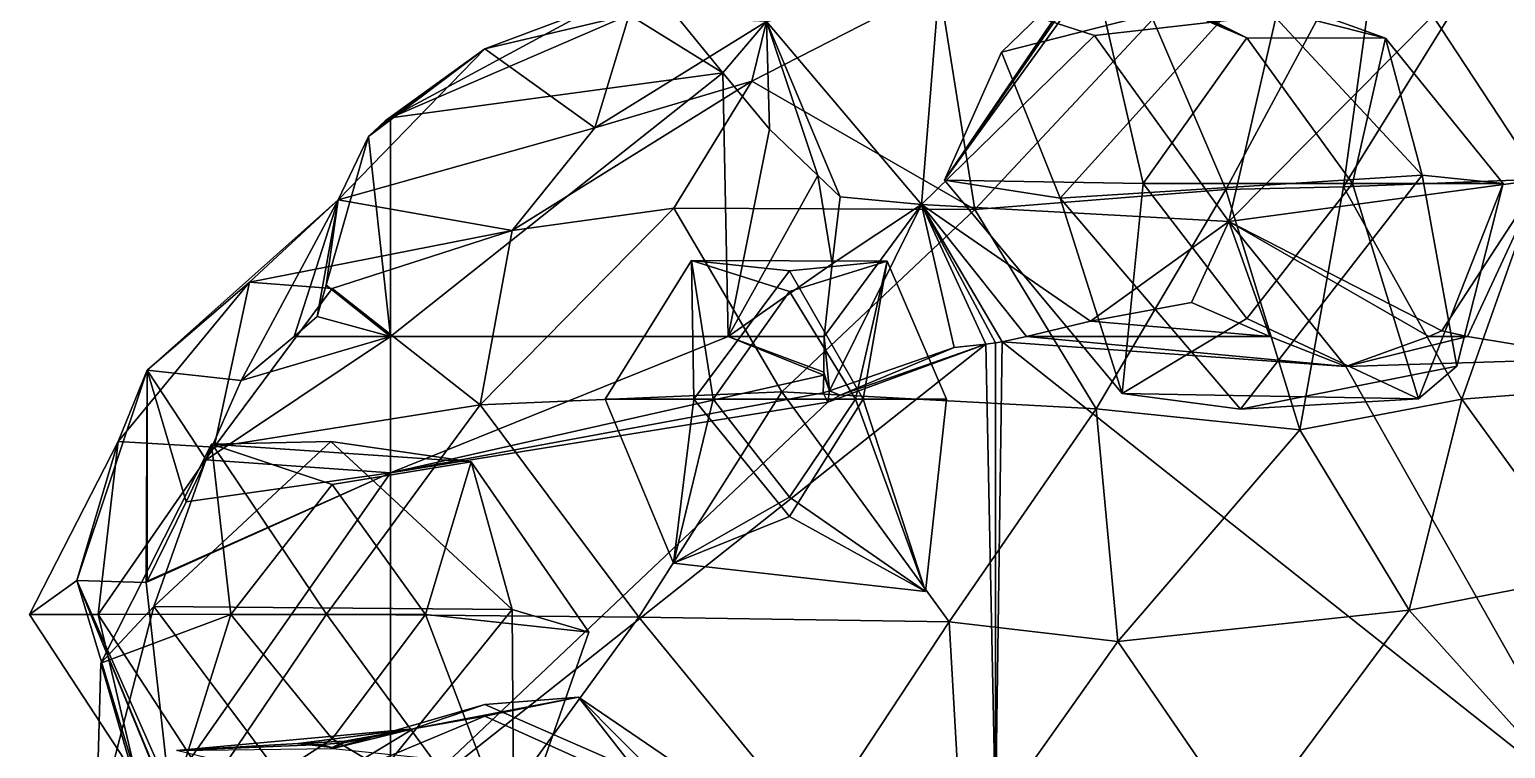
# Model space of a CAD drawing. Extents: x 290095 to 295679, y 4553756 to 4561441.
# Drawn here: x 293990.2 to 294112.1, y 4559394.7 to 4559454.2 of the extents above; entities that cross this region are included whole.
import ezdxf

# ---------------------------------------------------------------- set-up
doc = ezdxf.new("R2010")
doc.units = 0
doc.layers.add('Au_ppm_Pref_-_0_5', color=7, linetype='CONTINUOUS')

msp = doc.modelspace()

# ---------------------------------------------------------------- linework, layer by layer
at = {"layer": 'Au_ppm_Pref_-_0_5'}
for points in [[(294083, 4559455.04, 1913.01), (294089.04, 4559440.97, 1909.97), (294102.07, 4559465.25, 1912.07)], [(294089.04, 4559440.97, 1909.97), (294098.75, 4559441.19, 1905.34), (294102.07, 4559465.25, 1912.07)], [(294112.84, 4559463.92, 1906.08), (294102.07, 4559465.25, 1912.07), (294098.75, 4559441.19, 1905.34)], [(294114.98, 4559441.83, 1902.04), (294112.84, 4559463.92, 1906.08), (294098.75, 4559441.19, 1905.34)], [(294077.65, 4559459.28, 1876.58), (294078.05, 4559459.47, 1876.84), (294065.78, 4559441.74, 1876.82)], [(294065.78, 4559441.74, 1876.82), (294078.05, 4559459.47, 1876.84), (294078.17, 4559458.89, 1876.96)], [(294065.78, 4559441.74, 1876.82), (294070.49, 4559452.32, 1870.89), (294077.65, 4559459.28, 1876.58)], [(294078.17, 4559458.89, 1876.96), (294082.2, 4559441.46, 1880.87), (294065.78, 4559441.74, 1876.82)], [(294090.96, 4559457.55, 1870.97), (294077.65, 4559459.28, 1876.58), (294070.49, 4559452.32, 1870.89)], [(294090.77, 4559453.5, 1880.84), (294078.17, 4559458.89, 1876.96), (294078.44, 4559459.28, 1876.95)], [(294090.77, 4559453.5, 1880.84), (294082.2, 4559441.46, 1880.87), (294078.17, 4559458.89, 1876.96)], [(294079.31, 4559459.28, 1876.83), (294090.77, 4559453.5, 1880.84), (294078.44, 4559459.28, 1876.95)], [(294079.31, 4559459.28, 1876.83), (294102.22, 4559453.49, 1875.44), (294090.77, 4559453.5, 1880.84)], [(294079.31, 4559459.28, 1876.83), (294090.96, 4559457.55, 1870.97), (294102.22, 4559453.49, 1875.44)], [(294068.28, 4559439.3, 1913.26), (294065.34, 4559457.87, 1918.4), (294049.86, 4559449.92, 1917.05)], [(294049.86, 4559449.92, 1917.05), (294065.34, 4559457.87, 1918.4), (294051.07, 4559454.87, 1923.77)], [(294063.87, 4559439.74, 1923.53), (294051.07, 4559454.87, 1923.77), (294065.34, 4559457.87, 1918.4)], [(294063.87, 4559439.74, 1923.53), (294065.34, 4559457.87, 1918.4), (294078.17, 4559453.71, 1922.49)], [(294068.28, 4559439.3, 1913.26), (294083, 4559455.04, 1913.01), (294065.34, 4559457.87, 1918.4)], [(294065.34, 4559457.87, 1918.4), (294093.23, 4559455.4, 1917.37), (294078.17, 4559453.71, 1922.49)], [(294090.96, 4559457.55, 1870.97), (294070.49, 4559452.32, 1870.89), (294075.35, 4559440.24, 1869.11)], [(294075.35, 4559440.24, 1869.11), (294105.26, 4559442.15, 1869.48), (294090.96, 4559457.55, 1870.97)], [(294102.22, 4559453.49, 1875.44), (294090.96, 4559457.55, 1870.97), (294105.26, 4559442.15, 1869.48)], [(294115.04, 4559441.8, 1922), (294106.14, 4559455.33, 1921.72), (294127.88, 4559458.12, 1922.37)], [(294042.41, 4559456.82, 1929.41), (294047.47, 4559450.62, 1928.7), (294039.73, 4559455.41, 1929.44)], [(294051.07, 4559454.87, 1923.77), (294047.47, 4559450.62, 1928.7), (294042.41, 4559456.82, 1929.41)], [(294036.9, 4559456.01, 1929.63), (294039.73, 4559455.41, 1929.44), (294020, 4559446.9, 1929.82)], [(294036.9, 4559456.01, 1929.63), (294020, 4559446.9, 1929.82), (294027.78, 4559452.59, 1926.57)], [(294039.73, 4559455.41, 1929.44), (294047.47, 4559450.62, 1928.7), (294020, 4559446.9, 1929.82)], [(294039.73, 4559455.41, 1929.44), (294036.9, 4559456.01, 1929.63), (294027.78, 4559452.59, 1926.57)], [(294039.73, 4559455.41, 1929.44), (294027.78, 4559452.59, 1926.57), (294036.87, 4559446.07, 1922.84)], [(294051.07, 4559454.87, 1923.77), (294039.73, 4559455.41, 1929.44), (294036.87, 4559446.07, 1922.84)], [(294093.23, 4559455.4, 1917.37), (294089.28, 4559438.33, 1923.05), (294078.17, 4559453.71, 1922.49)], [(294089.28, 4559438.33, 1923.05), (294093.23, 4559455.4, 1917.37), (294106.14, 4559455.33, 1921.72)], [(294089.28, 4559438.33, 1923.05), (294106.14, 4559455.33, 1921.72), (294115.04, 4559441.8, 1922)], [(294036.87, 4559446.07, 1922.84), (294049.86, 4559449.92, 1917.05), (294051.07, 4559454.87, 1923.77)], [(294051.07, 4559454.87, 1923.77), (294051.32, 4559445.96, 1928.12), (294047.47, 4559450.62, 1928.7)], [(294051.07, 4559454.87, 1923.77), (294055.31, 4559442.12, 1927.6), (294051.32, 4559445.96, 1928.12)], [(294051.07, 4559454.87, 1923.77), (294057.15, 4559440.36, 1927.37), (294055.31, 4559442.12, 1927.6)], [(294063.87, 4559439.74, 1923.53), (294057.15, 4559440.36, 1927.37), (294051.07, 4559454.87, 1923.77)], [(294068.28, 4559439.3, 1913.26), (294089.04, 4559440.97, 1909.97), (294083, 4559455.04, 1913.01)], [(294063.87, 4559439.74, 1923.53), (294078.17, 4559453.71, 1922.49), (294089.28, 4559438.33, 1923.05)], [(294099.5, 4559441.46, 1880.94), (294082.2, 4559441.46, 1880.87), (294090.77, 4559453.5, 1880.84)], [(294102.22, 4559453.49, 1875.44), (294099.5, 4559441.46, 1880.94), (294090.77, 4559453.5, 1880.84)], [(294102.22, 4559453.49, 1875.44), (294111.96, 4559441.46, 1875.72), (294099.5, 4559441.46, 1880.94)], [(294102.22, 4559453.49, 1875.44), (294105.26, 4559442.15, 1869.48), (294111.96, 4559441.46, 1875.72)], [(294027.78, 4559452.59, 1926.57), (294018.17, 4559445.34, 1929.79), (294015.67, 4559440.1, 1924.53)], [(294015.67, 4559440.1, 1924.53), (294036.87, 4559446.07, 1922.84), (294027.78, 4559452.59, 1926.57)], [(294027.78, 4559452.59, 1926.57), (294019.54, 4559446.65, 1929.83), (294018.17, 4559445.34, 1929.79)], [(294020, 4559446.9, 1929.82), (294019.54, 4559446.65, 1929.83), (294027.78, 4559452.59, 1926.57)], [(294075.35, 4559440.24, 1869.11), (294070.49, 4559452.32, 1870.89), (294065.78, 4559441.74, 1876.82)], [(294047.47, 4559450.62, 1928.7), (294020, 4559428.82, 1928.49), (294020, 4559446.9, 1929.82)], [(294047.9, 4559428.82, 1926.97), (294020, 4559428.82, 1928.49), (294047.47, 4559450.62, 1928.7)], [(294047.9, 4559428.82, 1926.97), (294047.47, 4559450.62, 1928.7), (294051.32, 4559445.96, 1928.12)], [(294043.4, 4559439.43, 1914.57), (294049.86, 4559449.92, 1917.05), (294030.05, 4559437.57, 1918.85)], [(294030.05, 4559437.57, 1918.85), (294049.86, 4559449.92, 1917.05), (294036.87, 4559446.07, 1922.84)], [(294043.4, 4559439.43, 1914.57), (294068.28, 4559439.3, 1913.26), (294049.86, 4559449.92, 1917.05)], [(294020, 4559446.9, 1929.82), (294018.17, 4559445.34, 1929.79), (294019.54, 4559446.65, 1929.83)], [(294020, 4559446.9, 1929.82), (294020, 4559428.82, 1928.49), (294018.17, 4559445.34, 1929.79)], [(294020, 4559428.82, 1928.49), (294014.67, 4559433.05, 1929.04), (294018.17, 4559445.34, 1929.79)], [(294014.67, 4559433.05, 1929.04), (294015.67, 4559440.1, 1924.53), (294018.17, 4559445.34, 1929.79)], [(294030.05, 4559437.57, 1918.85), (294036.87, 4559446.07, 1922.84), (294015.67, 4559440.1, 1924.53)], [(294047.9, 4559428.82, 1926.97), (294051.32, 4559445.96, 1928.12), (294055.31, 4559442.12, 1927.6)], [(294047.9, 4559428.82, 1926.97), (294055.31, 4559442.12, 1927.6), (294056.51, 4559434.83, 1926.97)], [(294057.15, 4559440.36, 1927.37), (294056.51, 4559434.83, 1926.97), (294055.31, 4559442.12, 1927.6)], [(294075.35, 4559440.24, 1869.11), (294065.78, 4559441.74, 1876.82), (294080.47, 4559424.11, 1876.42)], [(294080.47, 4559424.11, 1876.42), (294065.78, 4559441.74, 1876.82), (294082.2, 4559441.46, 1880.87)], [(294090.24, 4559422.79, 1870.41), (294105.26, 4559442.15, 1869.48), (294075.35, 4559440.24, 1869.11)], [(294089.28, 4559438.33, 1923.05), (294115.04, 4559441.8, 1922), (294106.89, 4559429.29, 1922.51)], [(294105.26, 4559442.15, 1869.48), (294090.24, 4559422.79, 1870.41), (294108.12, 4559426.37, 1870.89)], [(294098.75, 4559441.19, 1905.34), (294108.54, 4559423.64, 1903.02), (294114.98, 4559441.83, 1902.04)], [(294105.26, 4559442.15, 1869.48), (294108.12, 4559426.37, 1870.89), (294111.96, 4559441.46, 1875.72)], [(294115.04, 4559441.8, 1922), (294109.02, 4559428.82, 1922.27), (294106.89, 4559429.29, 1922.51)], [(294108.54, 4559423.64, 1903.02), (294125.93, 4559424.98, 1902.27), (294114.98, 4559441.83, 1902.04)], [(294115.04, 4559441.8, 1922), (294120, 4559426.98, 1921.06), (294109.02, 4559428.82, 1922.27)], [(294068.28, 4559439.3, 1913.26), (294078.31, 4559422.84, 1910.28), (294089.04, 4559440.97, 1909.97)], [(294078.31, 4559422.84, 1910.28), (294095.16, 4559421.08, 1908.17), (294089.04, 4559440.97, 1909.97)], [(294080.47, 4559424.11, 1876.42), (294082.2, 4559441.46, 1880.87), (294090.77, 4559430.31, 1880.54)], [(294090.77, 4559430.31, 1880.54), (294082.2, 4559441.46, 1880.87), (294099.5, 4559441.46, 1880.94)], [(294089.04, 4559440.97, 1909.97), (294095.16, 4559421.08, 1908.17), (294098.75, 4559441.19, 1905.34)], [(294099.5, 4559441.46, 1880.94), (294104.96, 4559423.66, 1876.8), (294090.77, 4559430.31, 1880.54)], [(294108.54, 4559423.64, 1903.02), (294098.75, 4559441.19, 1905.34), (294095.16, 4559421.08, 1908.17)], [(294111.96, 4559441.46, 1875.72), (294104.96, 4559423.66, 1876.8), (294099.5, 4559441.46, 1880.94)], [(294111.96, 4559441.46, 1875.72), (294108.12, 4559426.37, 1870.89), (294104.96, 4559423.66, 1876.8)], [(294007.66, 4559425.17, 1928.58), (293999.87, 4559426.04, 1924.23), (294015.67, 4559440.1, 1924.53)], [(293999.87, 4559426.04, 1924.23), (294008.34, 4559433.31, 1918.4), (294015.67, 4559440.1, 1924.53)], [(294007.66, 4559425.17, 1928.58), (294015.67, 4559440.1, 1924.53), (294012.02, 4559428.82, 1928.79)], [(294030.05, 4559437.57, 1918.85), (294015.67, 4559440.1, 1924.53), (294008.34, 4559433.31, 1918.4)], [(294012.02, 4559428.82, 1928.79), (294015.67, 4559440.1, 1924.53), (294013.93, 4559430.46, 1928.86)], [(294013.93, 4559430.46, 1928.86), (294015.67, 4559440.1, 1924.53), (294014.67, 4559433.05, 1929.04)], [(294043.4, 4559439.43, 1914.57), (294030.05, 4559437.57, 1918.85), (294027.39, 4559423.15, 1913.16)], [(294043.4, 4559439.43, 1914.57), (294027.39, 4559423.15, 1913.16), (294052.35, 4559424.24, 1912.26)], [(294043.4, 4559439.43, 1914.57), (294052.35, 4559424.24, 1912.26), (294068.28, 4559439.3, 1913.26)], [(294068.28, 4559439.3, 1913.26), (294052.35, 4559424.24, 1912.26), (294078.31, 4559422.84, 1910.28)], [(294056.27, 4559424.31, 1925.67), (294055.83, 4559428.82, 1926.54), (294063.87, 4559439.74, 1923.53)], [(294055.83, 4559428.82, 1926.54), (294056.51, 4559434.83, 1926.97), (294063.87, 4559439.74, 1923.53)], [(294066.59, 4559427.89, 1925.82), (294056.27, 4559424.31, 1925.67), (294063.87, 4559439.74, 1923.53)], [(294063.87, 4559439.74, 1923.53), (294056.51, 4559434.83, 1926.97), (294057.15, 4559440.36, 1927.37)], [(294066.59, 4559427.89, 1925.82), (294063.87, 4559439.74, 1923.53), (294069.19, 4559428.17, 1925.72)], [(294069.19, 4559428.17, 1925.72), (294063.87, 4559439.74, 1923.53), (294070, 4559428.28, 1925.68)], [(294070, 4559428.28, 1925.68), (294063.87, 4559439.74, 1923.53), (294070.56, 4559428.37, 1925.66)], [(294072.57, 4559428.82, 1925.53), (294063.87, 4559439.74, 1923.53), (294077.84, 4559430.08, 1925.19)], [(294070.56, 4559428.37, 1925.66), (294063.87, 4559439.74, 1923.53), (294072.57, 4559428.82, 1925.53)], [(294077.84, 4559430.08, 1925.19), (294063.87, 4559439.74, 1923.53), (294089.28, 4559438.33, 1923.05)], [(294080.47, 4559424.11, 1876.42), (294090.24, 4559422.79, 1870.41), (294075.35, 4559440.24, 1869.11)], [(294086.2, 4559431.62, 1924.6), (294077.84, 4559430.08, 1925.19), (294089.28, 4559438.33, 1923.05)], [(294089.28, 4559438.33, 1923.05), (294092.67, 4559428.82, 1923.73), (294086.2, 4559431.62, 1924.6)], [(294089.28, 4559438.33, 1923.05), (294098.95, 4559426.34, 1922.86), (294092.67, 4559428.82, 1923.73)], [(294105.81, 4559428.82, 1922.56), (294089.28, 4559438.33, 1923.05), (294106.89, 4559429.29, 1922.51)], [(294098.95, 4559426.34, 1922.86), (294089.28, 4559438.33, 1923.05), (294105.81, 4559428.82, 1922.56)], [(294030.05, 4559437.57, 1918.85), (294008.34, 4559433.31, 1918.4), (294015.18, 4559432.79, 1915.35)], [(294030.05, 4559437.57, 1918.85), (294015.18, 4559432.79, 1915.35), (294027.39, 4559423.15, 1913.16)], [(294037.73, 4559423.64, 1853.07), (294044.87, 4559435.1, 1853.07), (294046.65, 4559423.64, 1856.05)], [(294044.87, 4559435.1, 1853.07), (294037.73, 4559423.64, 1853.07), (294045.07, 4559423.64, 1849.34)], [(294044.87, 4559435.1, 1853.07), (294052.97, 4559432.54, 1856.03), (294046.65, 4559423.64, 1856.05)], [(294044.87, 4559435.1, 1853.07), (294061.03, 4559435.03, 1853.07), (294052.97, 4559432.54, 1856.03)], [(294044.87, 4559435.1, 1853.07), (294045.07, 4559423.64, 1849.34), (294052.97, 4559434.24, 1849.54)], [(294061.03, 4559435.03, 1853.07), (294044.87, 4559435.1, 1853.07), (294052.97, 4559434.24, 1849.54)], [(294047.9, 4559428.82, 1926.97), (294056.51, 4559434.83, 1926.97), (294055.83, 4559428.82, 1926.54)], [(294058.42, 4559423.64, 1855.64), (294052.97, 4559432.54, 1856.03), (294061.03, 4559435.03, 1853.07)], [(294061.03, 4559435.03, 1853.07), (294052.97, 4559434.24, 1849.54), (294059.06, 4559423.64, 1850.2)], [(294058.42, 4559423.64, 1855.64), (294061.03, 4559435.03, 1853.07), (294065.96, 4559423.64, 1853.07)], [(294065.96, 4559423.64, 1853.07), (294061.03, 4559435.03, 1853.07), (294059.06, 4559423.64, 1850.2)], [(293997.48, 4559420.13, 1918.4), (294008.34, 4559433.31, 1918.4), (293999.87, 4559426.04, 1924.23)], [(294008.34, 4559433.31, 1918.4), (293997.48, 4559420.13, 1918.4), (294005.41, 4559419.67, 1915.12)], [(294008.34, 4559433.31, 1918.4), (294005.41, 4559419.67, 1915.12), (294015.18, 4559432.79, 1915.35)], [(294052.97, 4559434.24, 1849.54), (294045.07, 4559423.64, 1849.34), (294059.06, 4559423.64, 1850.2)], [(294027.39, 4559423.15, 1913.16), (294015.18, 4559432.79, 1915.35), (294005.41, 4559419.67, 1915.12)], [(294013.93, 4559430.46, 1928.86), (294014.67, 4559433.05, 1929.04), (294020, 4559428.82, 1928.49)], [(294058.42, 4559423.64, 1855.64), (294046.65, 4559423.64, 1856.05), (294052.97, 4559432.54, 1856.03)], [(294077.84, 4559430.08, 1925.19), (294086.2, 4559431.62, 1924.6), (294092.67, 4559428.82, 1923.73)], [(294012.02, 4559428.82, 1928.79), (294013.93, 4559430.46, 1928.86), (294020, 4559428.82, 1928.49)], [(294077.84, 4559430.08, 1925.19), (294092.67, 4559428.82, 1923.73), (294072.57, 4559428.82, 1925.53)], [(294090.77, 4559430.31, 1880.54), (294104.96, 4559423.66, 1876.8), (294080.47, 4559424.11, 1876.42)], [(294007.66, 4559425.17, 1928.58), (294020, 4559428.82, 1928.49), (294004.77, 4559418.6, 1928.03)], [(294004.77, 4559418.6, 1928.03), (294020, 4559428.82, 1928.49), (294020, 4559417.54, 1926.97)], [(294012.02, 4559428.82, 1928.79), (294020, 4559428.82, 1928.49), (294007.66, 4559425.17, 1928.58)], [(294047.9, 4559428.82, 1926.97), (294055.81, 4559425.62, 1926.1), (294020, 4559417.54, 1926.97)], [(294020, 4559417.54, 1926.97), (294020, 4559428.82, 1928.49), (294047.9, 4559428.82, 1926.97)], [(294047.9, 4559428.82, 1926.97), (294055.82, 4559425.86, 1926.14), (294055.81, 4559425.62, 1926.1)], [(294047.9, 4559428.82, 1926.97), (294055.83, 4559428.82, 1926.54), (294055.82, 4559425.86, 1926.14)], [(294055.82, 4559425.86, 1926.14), (294055.83, 4559428.82, 1926.54), (294056.27, 4559424.31, 1925.67)], [(294070, 4559428.28, 1925.68), (294070, 4559389.13, 1919.98), (294069.19, 4559428.17, 1925.72)], [(294070.56, 4559428.37, 1925.66), (294070, 4559389.13, 1919.98), (294070, 4559428.28, 1925.68)], [(294120, 4559389.13, 1916.34), (294070, 4559389.13, 1919.98), (294070.56, 4559428.37, 1925.66)], [(294070.56, 4559428.37, 1925.66), (294072.57, 4559428.82, 1925.53), (294098.95, 4559426.34, 1922.86)], [(294070.56, 4559428.37, 1925.66), (294098.95, 4559426.34, 1922.86), (294120, 4559389.13, 1916.34)], [(294072.57, 4559428.82, 1925.53), (294092.67, 4559428.82, 1923.73), (294098.95, 4559426.34, 1922.86)], [(294098.95, 4559426.34, 1922.86), (294109.02, 4559428.82, 1922.27), (294120, 4559426.98, 1921.06)], [(294098.95, 4559426.34, 1922.86), (294105.81, 4559428.82, 1922.56), (294109.02, 4559428.82, 1922.27)], [(294106.89, 4559429.29, 1922.51), (294109.02, 4559428.82, 1922.27), (294105.81, 4559428.82, 1922.56)], [(294069.19, 4559428.17, 1925.72), (294020, 4559389.13, 1923.13), (294056.13, 4559423.37, 1925.78)], [(294070, 4559389.13, 1919.98), (294020, 4559389.13, 1923.13), (294069.19, 4559428.17, 1925.72)], [(294057.17, 4559423.95, 1925.8), (294069.19, 4559428.17, 1925.72), (294056.13, 4559423.37, 1925.78)], [(294057.17, 4559423.95, 1925.8), (294056.27, 4559424.31, 1925.67), (294066.59, 4559427.89, 1925.82)], [(294057.17, 4559423.95, 1925.8), (294066.59, 4559427.89, 1925.82), (294069.19, 4559428.17, 1925.72)], [(293994.06, 4559408.62, 1923.88), (293999.87, 4559426.04, 1924.23), (293999.81, 4559408.46, 1926.96)], [(293994.06, 4559408.62, 1923.88), (293997.48, 4559420.13, 1918.4), (293999.87, 4559426.04, 1924.23)], [(293999.81, 4559408.46, 1926.96), (293999.87, 4559426.04, 1924.23), (293999.87, 4559408.58, 1926.97)], [(293999.87, 4559426.04, 1924.23), (294007.66, 4559425.17, 1928.58), (294004.77, 4559418.6, 1928.03)], [(293999.87, 4559426.04, 1924.23), (294004.77, 4559418.6, 1928.03), (294003.11, 4559415.14, 1927.66)], [(293999.87, 4559408.58, 1926.97), (293999.87, 4559426.04, 1924.23), (294003.11, 4559415.14, 1927.66)], [(294056.27, 4559424.31, 1925.67), (294055.81, 4559425.62, 1926.1), (294055.82, 4559425.86, 1926.14)], [(294108.12, 4559426.37, 1870.89), (294090.24, 4559422.79, 1870.41), (294104.96, 4559423.66, 1876.8)], [(294098.95, 4559426.34, 1922.86), (294120, 4559426.98, 1921.06), (294120, 4559389.13, 1916.34)], [(294055.81, 4559425.62, 1926.1), (294055.74, 4559424.16, 1925.91), (294020, 4559417.54, 1926.97)], [(294055.81, 4559425.62, 1926.1), (294056.27, 4559424.31, 1925.67), (294055.74, 4559424.16, 1925.91)], [(294108.54, 4559423.64, 1903.02), (294119.09, 4559409.08, 1903.14), (294125.93, 4559424.98, 1902.27)], [(294055.74, 4559424.16, 1925.91), (294056.13, 4559423.37, 1925.78), (294020, 4559417.54, 1926.97)], [(294040.52, 4559405.6, 1912.52), (294052.35, 4559424.24, 1912.26), (294027.39, 4559423.15, 1913.16)], [(294043.38, 4559410.07, 1853.07), (294037.73, 4559423.64, 1853.07), (294046.65, 4559423.64, 1856.05)], [(294037.73, 4559423.64, 1853.07), (294043.38, 4559410.07, 1853.07), (294045.07, 4559423.64, 1849.34)], [(294066.17, 4559405.21, 1910.48), (294052.35, 4559424.24, 1912.26), (294040.52, 4559405.6, 1912.52)], [(294043.38, 4559410.07, 1853.07), (294046.65, 4559423.64, 1856.05), (294052.97, 4559415.52, 1855.78)], [(294043.38, 4559410.07, 1853.07), (294052.97, 4559413.92, 1849.83), (294045.07, 4559423.64, 1849.34)], [(294059.06, 4559423.64, 1850.2), (294045.07, 4559423.64, 1849.34), (294052.97, 4559413.92, 1849.83)], [(294058.42, 4559423.64, 1855.64), (294052.97, 4559415.52, 1855.78), (294046.65, 4559423.64, 1856.05)], [(294052.35, 4559424.24, 1912.26), (294066.17, 4559405.21, 1910.48), (294078.31, 4559422.84, 1910.28)], [(294058.42, 4559423.64, 1855.64), (294064.22, 4559407.73, 1853.07), (294052.97, 4559415.52, 1855.78)], [(294064.22, 4559407.73, 1853.07), (294059.06, 4559423.64, 1850.2), (294052.97, 4559413.92, 1849.83)], [(294056.27, 4559424.31, 1925.67), (294056.13, 4559423.37, 1925.78), (294055.74, 4559424.16, 1925.91)], [(294056.27, 4559424.31, 1925.67), (294057.17, 4559423.95, 1925.8), (294056.13, 4559423.37, 1925.78)], [(294058.42, 4559423.64, 1855.64), (294065.96, 4559423.64, 1853.07), (294064.22, 4559407.73, 1853.07)], [(294064.22, 4559407.73, 1853.07), (294065.96, 4559423.64, 1853.07), (294059.06, 4559423.64, 1850.2)], [(294104.96, 4559423.66, 1876.8), (294090.24, 4559422.79, 1870.41), (294080.47, 4559424.11, 1876.42)], [(294108.54, 4559423.64, 1903.02), (294095.16, 4559421.08, 1908.17), (294104.18, 4559406.19, 1907.03)], [(294108.54, 4559423.64, 1903.02), (294104.18, 4559406.19, 1907.03), (294119.09, 4559409.08, 1903.14)], [(294014.69, 4559405.84, 1914.09), (294027.39, 4559423.15, 1913.16), (294005.41, 4559419.67, 1915.12)], [(294014.69, 4559405.84, 1914.09), (294040.52, 4559405.6, 1912.52), (294027.39, 4559423.15, 1913.16)], [(294056.13, 4559423.37, 1925.78), (294020, 4559389.13, 1923.13), (294020, 4559417.54, 1926.97)], [(294066.17, 4559405.21, 1910.48), (294080.1, 4559403.6, 1908.17), (294078.31, 4559422.84, 1910.28)], [(294095.16, 4559421.08, 1908.17), (294078.31, 4559422.84, 1910.28), (294080.1, 4559403.6, 1908.17)], [(294104.18, 4559406.19, 1907.03), (294095.16, 4559421.08, 1908.17), (294080.1, 4559403.6, 1908.17)], [(293990.16, 4559405.82, 1918.4), (293997.48, 4559420.13, 1918.4), (293994.06, 4559408.62, 1923.88)], [(293997.48, 4559420.13, 1918.4), (293990.16, 4559405.82, 1918.4), (293995.83, 4559405.82, 1915.22)], [(294005.41, 4559419.67, 1915.12), (293997.48, 4559420.13, 1918.4), (293995.83, 4559405.82, 1915.22)], [(294005.21, 4559419.91, 1876.83), (294000.44, 4559406.49, 1882.97), (293996.06, 4559401.8, 1876.83)], [(294005.21, 4559419.91, 1876.83), (293996.06, 4559401.8, 1876.83), (294006.79, 4559405.82, 1872.88)], [(294030.06, 4559406.22, 1883.83), (294000.44, 4559406.49, 1882.97), (294015.05, 4559420.12, 1882.59)], [(294015.05, 4559420.12, 1882.59), (294000.44, 4559406.49, 1882.97), (294005.21, 4559419.91, 1876.83)], [(294005.21, 4559419.91, 1876.83), (294026.67, 4559418.44, 1878.04), (294015.05, 4559420.12, 1882.59)], [(294005.21, 4559419.91, 1876.83), (294006.79, 4559405.82, 1872.88), (294015.18, 4559416.57, 1873.24)], [(294026.67, 4559418.44, 1878.04), (294005.21, 4559419.91, 1876.83), (294015.18, 4559416.57, 1873.24)], [(294030.06, 4559406.22, 1883.83), (294015.05, 4559420.12, 1882.59), (294026.67, 4559418.44, 1878.04)], [(294014.69, 4559405.84, 1914.09), (294005.41, 4559419.67, 1915.12), (293995.83, 4559405.82, 1915.22)], [(294003.11, 4559415.14, 1927.66), (294004.77, 4559418.6, 1928.03), (294020, 4559417.54, 1926.97)], [(294001.7, 4559391.38, 1924.53), (293999.81, 4559408.46, 1926.96), (294020, 4559417.54, 1926.97)], [(294020, 4559417.54, 1926.97), (293999.81, 4559408.46, 1926.96), (293999.87, 4559408.58, 1926.97)], [(293999.87, 4559408.58, 1926.97), (294003.11, 4559415.14, 1927.66), (294020, 4559417.54, 1926.97)], [(294020, 4559389.13, 1923.13), (294001.7, 4559391.38, 1924.53), (294020, 4559417.54, 1926.97)], [(294026.67, 4559418.44, 1878.04), (294015.18, 4559416.57, 1873.24), (294022.89, 4559405.82, 1873.19)], [(294036.39, 4559404.35, 1877.58), (294026.67, 4559418.44, 1878.04), (294022.89, 4559405.82, 1873.19)], [(294036.39, 4559404.35, 1877.58), (294030.06, 4559406.22, 1883.83), (294026.67, 4559418.44, 1878.04)], [(294015.18, 4559416.57, 1873.24), (294006.79, 4559405.82, 1872.88), (294022.89, 4559405.82, 1873.19)], [(294064.22, 4559407.73, 1853.07), (294043.38, 4559410.07, 1853.07), (294052.97, 4559415.52, 1855.78)], [(294043.38, 4559410.07, 1853.07), (294064.22, 4559407.73, 1853.07), (294052.97, 4559413.92, 1849.83)], [(294104.18, 4559406.19, 1907.03), (294117.8, 4559391.02, 1907.39), (294119.09, 4559409.08, 1903.14)], [(293999.02, 4559392.27, 1918.4), (293990.16, 4559405.82, 1918.4), (293994.06, 4559408.62, 1923.88)], [(294002.03, 4559389.35, 1924.31), (294002.12, 4559389.13, 1924.28), (293994.06, 4559408.62, 1923.88)], [(293994.06, 4559408.62, 1923.88), (294002.12, 4559389.13, 1924.28), (294002.47, 4559388.15, 1924.15)], [(293994.06, 4559408.62, 1923.88), (294002.47, 4559388.15, 1924.15), (293999.02, 4559392.27, 1918.4)], [(293994.06, 4559408.62, 1923.88), (294001.7, 4559391.38, 1924.53), (294002.03, 4559389.35, 1924.31)], [(293994.06, 4559408.62, 1923.88), (293999.81, 4559408.46, 1926.96), (294001.7, 4559391.38, 1924.53)], [(293996.06, 4559401.8, 1876.83), (294000.44, 4559406.49, 1882.97), (293995.66, 4559388.01, 1880.09)], [(294000.44, 4559406.49, 1882.97), (294014.78, 4559387.26, 1882.96), (293995.66, 4559388.01, 1880.09)], [(294000.44, 4559406.49, 1882.97), (294030.06, 4559406.22, 1883.83), (294014.78, 4559387.26, 1882.96)], [(293990.16, 4559405.82, 1918.4), (293999.02, 4559392.27, 1918.4), (293995.83, 4559405.82, 1915.22)], [(294014.69, 4559405.84, 1914.09), (293995.83, 4559405.82, 1915.22), (294005.1, 4559391.59, 1914.85)], [(293999.02, 4559392.27, 1918.4), (294005.1, 4559391.59, 1914.85), (293995.83, 4559405.82, 1915.22)], [(294000.63, 4559386.08, 1875.91), (294006.79, 4559405.82, 1872.88), (293996.06, 4559401.8, 1876.83)], [(294015.18, 4559395.55, 1873.4), (294006.79, 4559405.82, 1872.88), (294000.63, 4559386.08, 1875.91)], [(294014.69, 4559405.84, 1914.09), (294005.1, 4559391.59, 1914.85), (294027.74, 4559388, 1912.31)], [(294015.18, 4559395.55, 1873.4), (294022.89, 4559405.82, 1873.19), (294006.79, 4559405.82, 1872.88)], [(294014.69, 4559405.84, 1914.09), (294027.74, 4559388, 1912.31), (294040.52, 4559405.6, 1912.52)], [(294030.19, 4559386.6, 1876.22), (294014.78, 4559387.26, 1882.96), (294030.06, 4559406.22, 1883.83)], [(294015.18, 4559395.55, 1873.4), (294030.19, 4559386.6, 1876.22), (294022.89, 4559405.82, 1873.19)], [(294022.89, 4559405.82, 1873.19), (294030.19, 4559386.6, 1876.22), (294036.39, 4559404.35, 1877.58)], [(294040.52, 4559405.6, 1912.52), (294027.74, 4559388, 1912.31), (294054.86, 4559388.07, 1913.51)], [(294036.39, 4559404.35, 1877.58), (294030.19, 4559386.6, 1876.22), (294030.06, 4559406.22, 1883.83)], [(294040.52, 4559405.6, 1912.52), (294054.86, 4559388.07, 1913.51), (294066.17, 4559405.21, 1910.48)], [(294067.29, 4559385.49, 1908.17), (294066.17, 4559405.21, 1910.48), (294054.86, 4559388.07, 1913.51)], [(294080.1, 4559403.6, 1908.17), (294066.17, 4559405.21, 1910.48), (294067.29, 4559385.49, 1908.17)], [(294104.18, 4559406.19, 1907.03), (294080.1, 4559403.6, 1908.17), (294090.75, 4559388.08, 1907.08)], [(294104.18, 4559406.19, 1907.03), (294090.75, 4559388.08, 1907.08), (294117.8, 4559391.02, 1907.39)], [(294080.1, 4559403.6, 1908.17), (294067.29, 4559385.49, 1908.17), (294090.75, 4559388.08, 1907.08)], [(294000.63, 4559386.08, 1875.91), (293996.06, 4559401.8, 1876.83), (293995.66, 4559388.01, 1880.09)], [(294027.78, 4559397.41, 1784.93), (294021.86, 4559396.37, 1781.8), (294035.54, 4559398.98, 1781.8)], [(294021.86, 4559396.37, 1781.8), (294027.78, 4559398.39, 1778.34), (294035.54, 4559398.98, 1781.8)], [(294035.54, 4559398.98, 1781.8), (294041.63, 4559391.19, 1788.51), (294027.78, 4559397.41, 1784.93)], [(294035.54, 4559398.98, 1781.8), (294027.78, 4559398.39, 1778.34), (294042.52, 4559391.93, 1775.43)], [(294052.4, 4559387.49, 1781.76), (294041.63, 4559391.19, 1788.51), (294035.54, 4559398.98, 1781.8)], [(294052.4, 4559387.49, 1781.76), (294035.54, 4559398.98, 1781.8), (294042.52, 4559391.93, 1775.43)], [(294015.22, 4559394.73, 1775.53), (294042.52, 4559391.93, 1775.43), (294027.78, 4559398.39, 1778.34)], [(294021.86, 4559396.37, 1781.8), (294015.22, 4559394.73, 1775.53), (294027.78, 4559398.39, 1778.34)], [(294041.63, 4559391.19, 1788.51), (294014.15, 4559391.7, 1788.34), (294027.78, 4559397.41, 1784.93)], [(294027.78, 4559397.41, 1784.93), (294014.15, 4559391.7, 1788.34), (294021.86, 4559396.37, 1781.8)], [(294030.19, 4559386.6, 1876.22), (294015.18, 4559395.55, 1873.4), (294000.63, 4559386.08, 1875.91)], [(294002.31, 4559394.58, 1781.72), (294012.35, 4559395.14, 1779.57), (294021.86, 4559396.37, 1781.8)], [(294014.15, 4559391.7, 1788.34), (294002.31, 4559394.58, 1781.72), (294021.86, 4559396.37, 1781.8)], [(294012.35, 4559395.14, 1779.57), (294016.18, 4559395.35, 1778.78), (294021.86, 4559396.37, 1781.8)], [(294012.35, 4559395.14, 1779.57), (294015.18, 4559394.83, 1778.13), (294016.18, 4559395.35, 1778.78)], [(294015.18, 4559394.83, 1778.13), (294016.13, 4559395.22, 1778), (294016.18, 4559395.35, 1778.78)], [(294016.13, 4559395.22, 1778), (294015.22, 4559394.73, 1775.53), (294021.86, 4559396.37, 1781.8)], [(294016.18, 4559395.35, 1778.78), (294016.13, 4559395.22, 1778), (294021.86, 4559396.37, 1781.8)], [(294002.31, 4559394.58, 1781.72), (294014.29, 4559395.06, 1778.05), (294012.35, 4559395.14, 1779.57)], [(294002.31, 4559394.58, 1781.72), (294015.22, 4559394.73, 1775.53), (294014.29, 4559395.06, 1778.05)], [(294012.35, 4559395.14, 1779.57), (294014.29, 4559395.06, 1778.05), (294015.18, 4559394.83, 1778.13)], [(294014.29, 4559395.06, 1778.05), (294015.22, 4559394.73, 1775.53), (294016.13, 4559395.22, 1778)], [(294015.18, 4559394.83, 1778.13), (294014.29, 4559395.06, 1778.05), (294016.13, 4559395.22, 1778)]]:
    msp.add_3dface(points, dxfattribs=at)

doc.saveas('drawing.dxf')
